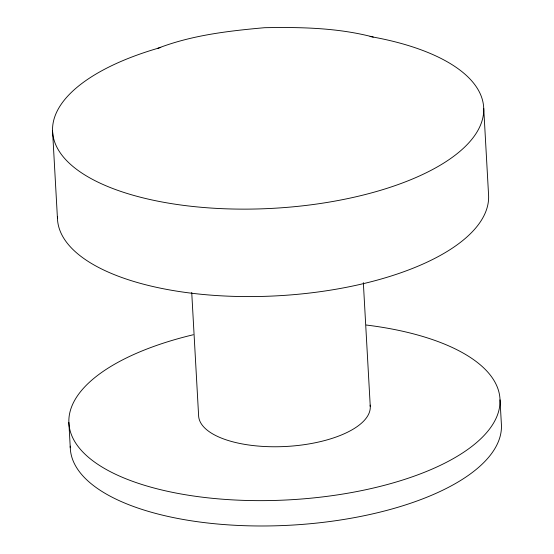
<?xml version="1.0" encoding="UTF-8"?>
<svg xmlns="http://www.w3.org/2000/svg" width="554" height="554" viewBox="0 0 554 554"><rect width="100%" height="100%" fill="white"/><g stroke="black" fill="none" stroke-linecap="round" stroke-linejoin="round"><path stroke-width="0.83" d="M157.689 48.35C191.76 35.165 228.449 30.948 264.604 27.7C300.974 27.028 337.885 27.783 373.264 37.076M483.725 108.342L488.614 195.797A215.88 88.841 -3.2 0 1 274.182 295.974A215.88 88.841 -3.2 0 1 57.429 216.759M500.02 399.849L501.439 425.195A215.88 88.841 -3.2 0 1 287.007 525.372A215.88 88.841 -3.2 0 1 70.254 446.157M363.341 282.651L370.273 406.636M191.726 292.491L198.609 415.618A85.953 35.373 -3.2 0 0 287.526 446.379A85.953 35.373 -3.2 0 0 370.141 405.106M52.561 130.896L57.45 218.345M68.862 422.404L70.275 447.75M366.256 325.025A215.88 88.841 -3.2 0 1 457.694 456.032A215.88 88.841 -3.2 0 1 117.469 475.152A215.88 88.841 -3.2 0 1 193.249 334.755M370.051 36.502A215.88 88.841 -3.2 0 1 436.046 167.627A215.88 88.841 -3.2 0 1 104.207 185.008A215.88 88.841 -3.2 0 1 160.798 47.457"/></g></svg>
